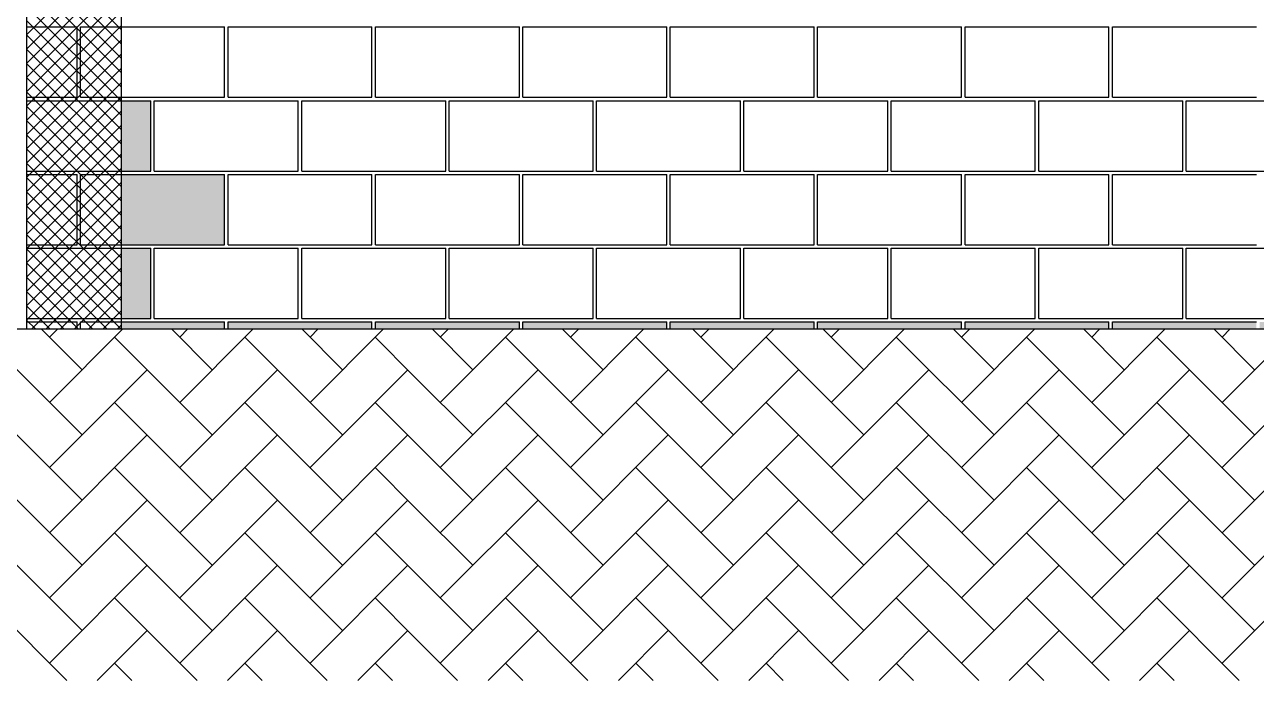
# Model space of a CAD drawing. Header units: millimetres. Extents: x 221 to 543, y -43 to 148.
# Drawn here: x 324.671 to 327.388, y 62.608 to 64.054 of the extents above; entities that cross this region are included whole.
import ezdxf

# ---------------------------------------------------------------- set-up
doc = ezdxf.new("R2010")
doc.units = ezdxf.units.MM
doc.layers.add('02', color=2, linetype='Continuous')

msp = doc.modelspace()

# ---------------------------------------------------------------- hatches: boundary and pattern name
at = {"true_color": 0xf4c7b8}
h = msp.add_hatch(color=254, dxfattribs=at)
h.paths.add_polyline_path([(324.9498, 63.561), (324.8842, 63.561), (324.8842, 63.406), (324.9498, 63.406)])
h.paths.add_polyline_path([(325.1124, 63.7235), (324.8842, 63.7235), (324.8842, 63.5686), (325.1124, 63.5686)])
h.paths.add_polyline_path([(324.9498, 63.8861), (324.8842, 63.8861), (324.8842, 63.7311), (324.9498, 63.7311)])
h = msp.add_hatch(color=254, dxfattribs=at)
h.paths.add_polyline_path([(330.8749, 63.3984), (330.647, 63.3984), (330.647, 63.383), (330.8749, 63.383)])
h.paths.add_polyline_path([(330.6394, 63.3984), (330.3219, 63.3984), (330.3219, 63.383), (330.6394, 63.383)])
h.paths.add_polyline_path([(330.3143, 63.3984), (329.9968, 63.3984), (329.9968, 63.383), (330.3143, 63.383)])
h.paths.add_polyline_path([(329.9892, 63.3984), (329.6717, 63.3984), (329.6717, 63.383), (329.9892, 63.383)])
h.paths.add_polyline_path([(329.6641, 63.3984), (329.3466, 63.3984), (329.3466, 63.383), (329.6641, 63.383)])
h.paths.add_polyline_path([(329.3389, 63.3984), (329.0214, 63.3984), (329.0214, 63.383), (329.3389, 63.383)])
h.paths.add_polyline_path([(329.0138, 63.3984), (328.8875, 63.3984), (328.8875, 63.396), (328.6963, 63.396), (328.6963, 63.383), (329.0138, 63.383)])
h.paths.add_polyline_path([(328.6887, 63.396), (328.3712, 63.396), (328.3712, 63.383), (328.6887, 63.383)])
h.paths.add_polyline_path([(328.3636, 63.396), (328.0762, 63.396), (328.0762, 63.3984), (328.0461, 63.3984), (328.0461, 63.383), (328.3636, 63.383)])
h.paths.add_polyline_path([(328.0385, 63.3984), (327.721, 63.3984), (327.721, 63.383), (328.0385, 63.383)])
h.paths.add_polyline_path([(328.0762, 63.561), (327.8835, 63.561), (327.8835, 63.406), (328.0762, 63.406)])
h.paths.add_polyline_path([(327.7133, 63.3984), (327.3958, 63.3984), (327.3958, 63.383), (327.7133, 63.383)])
h.paths.add_polyline_path([(327.3882, 63.3984), (327.0707, 63.3984), (327.0707, 63.383), (327.3882, 63.383)])
h.paths.add_polyline_path([(327.0631, 63.3984), (326.7456, 63.3984), (326.7456, 63.383), (327.0631, 63.383)])
h = msp.add_hatch()
h.set_pattern_fill('AR-HBONE', color=252, scale=0.001, style=0)
h.paths.add_polyline_path([(325.5295, 63.383), (321.4508, 63.383), (321.4508, 62.9016), (322.6458, 62.9016), (322.6458, 62.6082), (325.5295, 62.6082)])
for points in [[(325.1124, 63.3984), (324.8842, 63.3984), (324.8842, 63.383), (325.1124, 63.383)], [(326.0877, 63.3984), (325.7702, 63.3984), (325.7702, 63.383), (326.0877, 63.383)]]:
    msp.add_hatch(color=254, dxfattribs=at).paths.add_polyline_path(points)
h = msp.add_hatch(color=254, dxfattribs=at)
h.paths.add_polyline_path([(325.7626, 63.3984), (325.4451, 63.3984), (325.4451, 63.383), (325.7626, 63.383)])
h.paths.add_polyline_path([(325.4375, 63.3984), (325.12, 63.3984), (325.12, 63.383), (325.4375, 63.383)])
h = msp.add_hatch()
h.set_pattern_fill('AR-HBONE', color=252, scale=0.001, style=0)
h.paths.add_polyline_path([(330.4998, 63.383), (325.5295, 63.383), (325.5295, 62.6082), (330.4998, 62.6082)])
h = msp.add_hatch(color=254, dxfattribs=at)
h.paths.add_polyline_path([(326.738, 63.3984), (326.4205, 63.3984), (326.4205, 63.383), (326.738, 63.383)])
h.paths.add_polyline_path([(326.4129, 63.3984), (326.0954, 63.3984), (326.0954, 63.383), (326.4129, 63.383)])

# ---------------------------------------------------------------- linework, layer by layer
at = {"color": 4}
msp.add_line((324.8842, 65.983), (324.8842, 63.383), dxfattribs=at)
at = {"color": 252}
for p, q in [((324.8842, 64.0427), (324.6756, 64.2513)), ((324.6756, 64.0313), (324.8842, 64.2398)), ((324.8842, 64.0112), (324.6756, 64.2198)), ((324.6756, 63.9998), (324.8842, 64.2084)), ((324.8842, 63.9798), (324.6756, 64.1884)), ((324.6756, 63.9684), (324.8842, 64.177)), ((324.8842, 63.9484), (324.6756, 64.157)), ((324.6756, 63.937), (324.8842, 64.1456)), ((324.8842, 63.9169), (324.6756, 64.1255)), ((324.6756, 63.9055), (324.8842, 64.1141)), ((324.8842, 63.8855), (324.6756, 64.0941)), ((324.6756, 63.8741), (324.8842, 64.0827)), ((324.8842, 63.8541), (324.6756, 64.0627)), ((324.6756, 63.8427), (324.8842, 64.0513)), ((324.8842, 63.8227), (324.6756, 64.0313)), ((324.6756, 63.8112), (324.8842, 64.0198)), ((324.8842, 63.7912), (324.6756, 63.9998)), ((324.6756, 63.7798), (324.8842, 63.9884)), ((324.8842, 63.7598), (324.6756, 63.9684)), ((324.6756, 63.7484), (324.8842, 63.957)), ((324.8842, 63.7284), (324.6756, 63.937)), ((324.6756, 63.7169), (324.8842, 63.9255)), ((324.8842, 63.6969), (324.6756, 63.9055)), ((324.6756, 63.6855), (324.8842, 63.8941)), ((324.8842, 63.6655), (324.6756, 63.8741)), ((324.6756, 63.6541), (324.8842, 63.8627)), ((324.8842, 63.6341), (324.6756, 63.8427)), ((324.6756, 63.6226), (324.8842, 63.8312)), ((324.8842, 63.6026), (324.6756, 63.8112)), ((324.6756, 63.5912), (324.8842, 63.7998)), ((324.8842, 63.5712), (324.6756, 63.7798)), ((324.6756, 63.5598), (324.8842, 63.7684)), ((324.8842, 63.5398), (324.6756, 63.7484)), ((324.6756, 63.5284), (324.8842, 63.737)), ((324.8842, 63.5083), (324.6756, 63.7169)), ((324.6756, 63.4969), (324.8842, 63.7055)), ((324.8842, 63.4769), (324.6756, 63.6855)), ((324.6756, 63.4655), (324.8842, 63.6741)), ((324.8842, 63.4455), (324.6756, 63.6541)), ((324.6756, 63.4341), (324.8842, 63.6427)), ((324.8842, 63.4141), (324.6756, 63.6226)), ((324.6756, 63.4026), (324.8842, 63.6112)), ((324.8838, 63.383), (324.6756, 63.5912)), ((324.6874, 63.383), (324.8842, 63.5798)), ((324.8524, 63.383), (324.6756, 63.5598)), ((324.7189, 63.383), (324.8842, 63.5484)), ((324.821, 63.383), (324.6756, 63.5284)), ((324.7895, 63.383), (324.6756, 63.4969)), ((324.7503, 63.383), (324.8842, 63.5169)), ((324.7581, 63.383), (324.6756, 63.4655)), ((324.7817, 63.383), (324.8842, 63.4855)), ((324.8132, 63.383), (324.8842, 63.4541)), ((324.7267, 63.383), (324.6756, 63.4341)), ((324.8446, 63.383), (324.8842, 63.4226)), ((324.6952, 63.383), (324.6756, 63.4026)), ((324.876, 63.383), (324.8842, 63.3912))]:
    msp.add_line(p, q, dxfattribs=at)
at = {"color": 251}
for p, q in [((324.6756, 64.0486), (324.7873, 64.0486)), ((324.7873, 63.8937), (324.7873, 64.0486)), ((324.7949, 64.0486), (324.8842, 64.0486)), ((324.7949, 63.8937), (324.7949, 64.0486)), ((324.8842, 64.0486), (325.1124, 64.0486)), ((325.1124, 63.8937), (325.1124, 64.0486)), ((325.12, 64.0486), (325.4375, 64.0486)), ((325.12, 63.8937), (325.12, 64.0486)), ((325.4375, 63.8937), (325.4375, 64.0486)), ((325.4451, 64.0486), (325.7626, 64.0486)), ((325.4451, 63.8937), (325.4451, 64.0486)), ((325.7626, 63.8937), (325.7626, 64.0486)), ((325.7702, 64.0486), (326.0877, 64.0486)), ((325.7702, 63.8937), (325.7702, 64.0486)), ((326.0877, 63.8937), (326.0877, 64.0486)), ((326.0954, 64.0486), (326.4129, 64.0486)), ((326.0954, 63.8937), (326.0954, 64.0486)), ((326.4129, 63.8937), (326.4129, 64.0486)), ((326.4205, 64.0486), (326.738, 64.0486)), ((326.4205, 63.8937), (326.4205, 64.0486)), ((326.738, 63.8937), (326.738, 64.0486)), ((326.7456, 64.0486), (327.0631, 64.0486)), ((326.7456, 63.8937), (326.7456, 64.0486)), ((327.0631, 63.8937), (327.0631, 64.0486)), ((327.0707, 64.0486), (327.3882, 64.0486)), ((327.0707, 63.8937), (327.0707, 64.0486)), ((324.6756, 63.8937), (324.7873, 63.8937)), ((324.6756, 63.8861), (324.8842, 63.8861)), ((324.7949, 63.8937), (324.8842, 63.8937)), ((324.8842, 63.8937), (325.1124, 63.8937)), ((324.8842, 63.8861), (324.9498, 63.8861)), ((324.9498, 63.7311), (324.9498, 63.8861)), ((324.9574, 63.8861), (325.2749, 63.8861)), ((324.9574, 63.7311), (324.9574, 63.8861)), ((325.12, 63.8937), (325.4375, 63.8937)), ((325.2749, 63.7311), (325.2749, 63.8861)), ((325.2826, 63.8861), (325.6001, 63.8861)), ((325.2826, 63.7311), (325.2826, 63.8861)), ((325.4451, 63.8937), (325.7626, 63.8937)), ((325.6001, 63.7311), (325.6001, 63.8861)), ((325.6077, 63.8861), (325.9252, 63.8861)), ((325.6077, 63.7311), (325.6077, 63.8861)), ((325.7702, 63.8937), (326.0877, 63.8937)), ((325.9252, 63.7311), (325.9252, 63.8861)), ((325.9328, 63.8861), (326.2503, 63.8861)), ((325.9328, 63.7311), (325.9328, 63.8861)), ((326.0954, 63.8937), (326.4129, 63.8937)), ((326.2503, 63.7311), (326.2503, 63.8861)), ((326.2579, 63.8861), (326.5754, 63.8861)), ((326.2579, 63.7311), (326.2579, 63.8861)), ((326.4205, 63.8937), (326.738, 63.8937)), ((326.5754, 63.7311), (326.5754, 63.8861)), ((326.583, 63.8861), (326.9005, 63.8861)), ((326.583, 63.7311), (326.583, 63.8861)), ((326.7456, 63.8937), (327.0631, 63.8937)), ((326.9005, 63.7311), (326.9005, 63.8861)), ((326.9082, 63.8861), (327.2257, 63.8861)), ((326.9082, 63.7311), (326.9082, 63.8861)), ((327.0707, 63.8937), (327.3882, 63.8937)), ((327.2257, 63.7311), (327.2257, 63.8861)), ((327.2333, 63.8861), (327.5508, 63.8861)), ((327.2333, 63.7311), (327.2333, 63.8861)), ((324.6756, 63.7311), (324.8842, 63.7311)), ((324.6756, 63.7235), (324.7873, 63.7235)), ((324.7873, 63.5686), (324.7873, 63.7235)), ((324.7949, 63.7235), (324.8842, 63.7235)), ((324.7949, 63.5686), (324.7949, 63.7235)), ((324.8842, 63.7311), (324.9498, 63.7311)), ((324.8842, 63.7235), (325.1124, 63.7235)), ((324.9574, 63.7311), (325.2749, 63.7311)), ((325.1124, 63.5686), (325.1124, 63.7235)), ((325.12, 63.7235), (325.4375, 63.7235)), ((325.12, 63.5686), (325.12, 63.7235)), ((325.2826, 63.7311), (325.6001, 63.7311)), ((325.4375, 63.5686), (325.4375, 63.7235)), ((325.4451, 63.7235), (325.7626, 63.7235)), ((325.4451, 63.5686), (325.4451, 63.7235)), ((325.6077, 63.7311), (325.9252, 63.7311)), ((325.7626, 63.5686), (325.7626, 63.7235)), ((325.7702, 63.7235), (326.0877, 63.7235)), ((325.7702, 63.5686), (325.7702, 63.7235)), ((325.9328, 63.7311), (326.2503, 63.7311)), ((326.0877, 63.5686), (326.0877, 63.7235)), ((326.0954, 63.7235), (326.4129, 63.7235)), ((326.0954, 63.5686), (326.0954, 63.7235)), ((326.2579, 63.7311), (326.5754, 63.7311)), ((326.4129, 63.5686), (326.4129, 63.7235)), ((326.4205, 63.7235), (326.738, 63.7235)), ((326.4205, 63.5686), (326.4205, 63.7235)), ((326.583, 63.7311), (326.9005, 63.7311)), ((326.738, 63.5686), (326.738, 63.7235)), ((326.7456, 63.7235), (327.0631, 63.7235)), ((326.7456, 63.5686), (326.7456, 63.7235)), ((326.9082, 63.7311), (327.2257, 63.7311)), ((327.0631, 63.5686), (327.0631, 63.7235)), ((327.0707, 63.7235), (327.3882, 63.7235)), ((327.0707, 63.5686), (327.0707, 63.7235)), ((327.2333, 63.7311), (327.5508, 63.7311)), ((324.6756, 63.5686), (324.7873, 63.5686)), ((324.6756, 63.561), (324.8842, 63.561)), ((324.7949, 63.5686), (324.8842, 63.5686)), ((324.8842, 63.5686), (325.1124, 63.5686)), ((324.8842, 63.561), (324.9498, 63.561)), ((324.9498, 63.406), (324.9498, 63.561)), ((324.9574, 63.561), (325.2749, 63.561)), ((324.9574, 63.406), (324.9574, 63.561)), ((325.12, 63.5686), (325.4375, 63.5686)), ((325.2749, 63.406), (325.2749, 63.561)), ((325.2826, 63.561), (325.6001, 63.561)), ((325.2826, 63.406), (325.2826, 63.561)), ((325.4451, 63.5686), (325.7626, 63.5686)), ((325.6001, 63.406), (325.6001, 63.561)), ((325.6077, 63.561), (325.9252, 63.561)), ((325.6077, 63.406), (325.6077, 63.561)), ((325.7702, 63.5686), (326.0877, 63.5686)), ((325.9252, 63.406), (325.9252, 63.561)), ((325.9328, 63.561), (326.2503, 63.561)), ((325.9328, 63.406), (325.9328, 63.561)), ((326.0954, 63.5686), (326.4129, 63.5686)), ((326.2503, 63.406), (326.2503, 63.561)), ((326.2579, 63.561), (326.5754, 63.561)), ((326.2579, 63.406), (326.2579, 63.561)), ((326.4205, 63.5686), (326.738, 63.5686)), ((326.5754, 63.406), (326.5754, 63.561)), ((326.583, 63.561), (326.9005, 63.561)), ((326.583, 63.406), (326.583, 63.561)), ((326.7456, 63.5686), (327.0631, 63.5686)), ((326.9005, 63.406), (326.9005, 63.561)), ((326.9082, 63.561), (327.2257, 63.561)), ((326.9082, 63.406), (326.9082, 63.561)), ((327.0707, 63.5686), (327.3882, 63.5686)), ((327.2257, 63.406), (327.2257, 63.561)), ((327.2333, 63.561), (327.5508, 63.561)), ((327.2333, 63.406), (327.2333, 63.561)), ((324.6756, 63.406), (324.8842, 63.406)), ((324.6756, 63.3984), (324.7873, 63.3984)), ((324.7873, 63.383), (324.7873, 63.3984)), ((324.7949, 63.3984), (324.8842, 63.3984)), ((324.7949, 63.383), (324.7949, 63.3984)), ((324.8842, 63.406), (324.9498, 63.406)), ((324.8842, 63.3984), (325.1124, 63.3984)), ((324.9574, 63.406), (325.2749, 63.406)), ((325.1124, 63.383), (325.1124, 63.3984)), ((325.12, 63.3984), (325.4375, 63.3984)), ((325.12, 63.383), (325.12, 63.3984)), ((325.2826, 63.406), (325.6001, 63.406)), ((325.4375, 63.383), (325.4375, 63.3984)), ((325.4451, 63.3984), (325.7626, 63.3984)), ((325.4451, 63.383), (325.4451, 63.3984)), ((325.6077, 63.406), (325.9252, 63.406)), ((325.7626, 63.383), (325.7626, 63.3984)), ((325.7702, 63.3984), (326.0877, 63.3984)), ((325.7702, 63.383), (325.7702, 63.3984)), ((325.9328, 63.406), (326.2503, 63.406)), ((326.0877, 63.383), (326.0877, 63.3984)), ((326.0954, 63.3984), (326.4129, 63.3984)), ((326.0954, 63.383), (326.0954, 63.3984)), ((326.2579, 63.406), (326.5754, 63.406)), ((326.4129, 63.383), (326.4129, 63.3984)), ((326.4205, 63.3984), (326.738, 63.3984)), ((326.4205, 63.383), (326.4205, 63.3984)), ((326.583, 63.406), (326.9005, 63.406)), ((326.738, 63.383), (326.738, 63.3984)), ((326.7456, 63.3984), (327.0631, 63.3984)), ((326.7456, 63.383), (326.7456, 63.3984)), ((326.9082, 63.406), (327.2257, 63.406)), ((327.0631, 63.383), (327.0631, 63.3984)), ((327.0707, 63.3984), (327.3882, 63.3984)), ((327.0707, 63.383), (327.0707, 63.3984)), ((327.2333, 63.406), (327.5508, 63.406))]:
    msp.add_line(p, q, dxfattribs=at)
at = {"color": 6}
msp.add_line((320.9558, 63.383), (334.1838, 63.383), dxfattribs=at)
at = {"layer": '02'}
msp.add_line((324.6756, 65.983), (324.6756, 63.383), dxfattribs=at)

doc.saveas('drawing.dxf')
